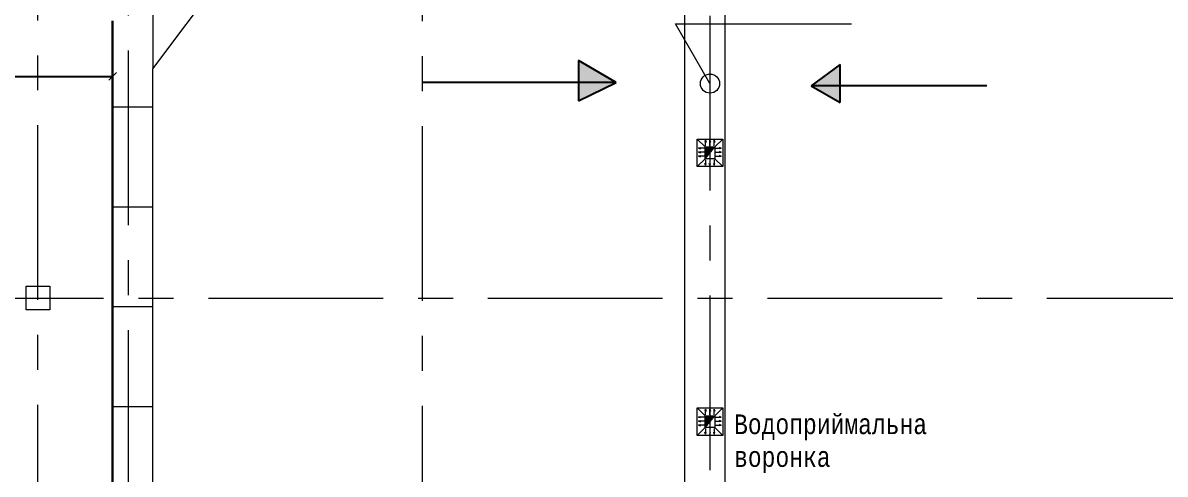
# Model space of a CAD drawing. Header units: millimetres. Extents: x -689206 to 4969298, y -1019800 to 703299.
# Drawn here: x 154687 to 169220, y -724068 to -718328 of the extents above; entities that cross this region are included whole.
import ezdxf

# ---------------------------------------------------------------- set-up
doc = ezdxf.new("R2010")
doc.units = ezdxf.units.MM
doc.linetypes.add('JIS_02_4.0', pattern=[5.5, 4, -1.5])
doc.linetypes.add('осеваяX2', pattern=[101.6, 63.5, -12.7, 12.7, -12.7])
doc.layers.add('кровля', color=211, linetype='Continuous')
doc.layers.add('четотам', color=7, linetype='Continuous')
for name, color, linetype, lineweight in [('РАЗМЕРЫ', 7, 'Continuous', 9), ('сваи', 7, 'JIS_02_4.0', 30), ('стены', 7, 'Continuous', 20)]:
    doc.layers.add(name, color=color, linetype=linetype, lineweight=lineweight)
doc.styles.add('Аннотативный', font='isocteur.ttf', dxfattribs={"width": 0.7, "height": 250})
doc.dimstyles.new('Аннотативный', dxfattribs={"dimscale": 0, "dimtxt": 250, "dimasz": 100, "dimexe": 1.25, "dimexo": 0.625, "dimtad": 1, "dimdec": 0, "dimtxsty": 'Аннотативный', "dimblk": 'ARCHTICK', "dimcen": 2.5, "dimadec": 0, "dimazin": 0, "dimtfac": 1, "dimtdec": 0, "dimtmove": 0, "dimatfit": 3, "dimfxl": 1, "dimarcsym": 0})

# ---------------------------------------------------------------- blocks, each defined once
blk = doc.blocks.new('_ArchTick')
at = {"color": 0, "linetype": 'ByBlock', "const_width": 0.15}
blk.add_lwpolyline([(-0.5, -0.5), (0.5, 0.5)], dxfattribs=at)
blk = doc.blocks.new('*D2672')
at = {"layer": 'Defpoints', "color": 0, "linetype": 'ByBlock', "lineweight": 5, "transparency": 16777216}
for p in [(139560, -719009), (155829, -719009), (155829, -719009)]:
    blk.add_point(p, dxfattribs=at)
at = {"layer": 'РАЗМЕРЫ', "color": 0, "linetype": 'ByBlock', "lineweight": -2, "transparency": 16777216}
for p, q in [((139560, -719009), (155829, -719009)), ((139560, -719010), (139560, -719010)), ((155829, -719010), (155829, -719010))]:
    blk.add_line(p, q, dxfattribs=at)
at = {"layer": 'РАЗМЕРЫ', "color": 0, "linetype": 'ByBlock', "lineweight": -2, "transparency": 16777216, "xscale": 100, "yscale": 100, "zscale": 100, "rotation": 180}
blk.add_blockref('_ArchTick', (139560, -719009), dxfattribs=at)
at = {"layer": 'РАЗМЕРЫ', "color": 0, "linetype": 'ByBlock', "lineweight": -2, "transparency": 16777216, "xscale": 100, "yscale": 100, "zscale": 100}
blk.add_blockref('_ArchTick', (155829, -719009), dxfattribs=at)
at = {"layer": 'РАЗМЕРЫ', "color": 0, "linetype": 'ByBlock', "lineweight": 20, "transparency": 16777216, "insert": (147694, -718883), "char_height": 250, "attachment_point": 5, "style": 'Аннотативный'}
blk.add_mtext('16270', dxfattribs=at)

msp = doc.modelspace()

# ---------------------------------------------------------------- hatches: boundary and pattern name
at = {"layer": 'кровля', "lineweight": 15, "true_color": 0x000000}
h = msp.add_hatch(color=18, dxfattribs=at)
h.dxf.hatch_style = 1
h.paths.add_polyline_path([(163373.8, -719846), (163381.9, -719846), (163373.8, -719822.3)])
h.paths.add_polyline_path([(163365.7, -719846), (163373.8, -719846), (163373.8, -719822.3)])
h = msp.add_hatch(color=18, dxfattribs=at)
h.dxf.hatch_style = 1
h.paths.add_polyline_path([(163484.4, -719822.3), (163476.2, -719846), (163484.4, -719846)])
h.paths.add_polyline_path([(163484.4, -719822.3), (163484.4, -719846), (163492.5, -719846)])
h = msp.add_hatch(color=18, dxfattribs=at)
h.dxf.hatch_style = 1
h.paths.add_polyline_path([(163285.1, -719921.7), (163308.7, -719929.8), (163308.7, -719921.7)])
h.paths.add_polyline_path([(163285.1, -719921.7), (163308.7, -719921.7), (163308.7, -719913.5)])
h = msp.add_hatch(color=18, dxfattribs=at)
h.dxf.hatch_style = 1
h.paths.add_polyline_path([(163285.1, -719972.9), (163308.7, -719981.1), (163308.7, -719972.9)])
h.paths.add_polyline_path([(163285.1, -719972.9), (163308.7, -719972.9), (163308.7, -719964.8)])
h = msp.add_hatch(color=18, dxfattribs=at)
h.dxf.hatch_style = 1
h.paths.add_polyline_path([(163549.4, -719921.7), (163549.4, -719929.8), (163573.1, -719921.7)])
h.paths.add_polyline_path([(163549.4, -719913.5), (163549.4, -719921.7), (163573.1, -719921.7)])
h = msp.add_hatch(color=18, dxfattribs=at)
h.dxf.hatch_style = 1
h.paths.add_polyline_path([(163549.4, -719972.9), (163549.4, -719981.1), (163573.1, -719972.9)])
h.paths.add_polyline_path([(163549.4, -719964.8), (163549.4, -719972.9), (163573.1, -719972.9)])
h = msp.add_hatch(color=18, dxfattribs=at)
h.dxf.hatch_style = 1
h.paths.add_polyline_path([(163308.7, -720024.2), (163308.7, -720016), (163285.1, -720024.2)])
h.paths.add_polyline_path([(163308.7, -720032.3), (163308.7, -720024.2), (163285.1, -720024.2)])
h = msp.add_hatch(color=18, dxfattribs=at)
h.dxf.hatch_style = 1
h.paths.add_polyline_path([(163381.9, -720116.3), (163373.8, -720116.3), (163373.8, -720140)])
h.paths.add_polyline_path([(163373.8, -720116.3), (163365.7, -720116.3), (163373.8, -720140)])
h = msp.add_hatch(color=18, dxfattribs=at)
h.dxf.hatch_style = 1
h.paths.add_polyline_path([(163484.4, -720116.3), (163476.2, -720116.3), (163484.4, -720140)])
h.paths.add_polyline_path([(163492.5, -720116.3), (163484.4, -720116.3), (163484.4, -720140)])
h = msp.add_hatch(color=18, dxfattribs=at)
h.dxf.hatch_style = 1
h.paths.add_polyline_path([(163573.1, -720024.2), (163549.4, -720016), (163549.4, -720024.2)])
h.paths.add_polyline_path([(163573.1, -720024.2), (163549.4, -720024.2), (163549.4, -720032.3)])
h = msp.add_hatch(color=18, dxfattribs=at)
h.dxf.hatch_style = 1
h.paths.add_polyline_path([(163285.1, -723341.7), (163308.7, -723349.8), (163308.7, -723341.7)])
h.paths.add_polyline_path([(163285.1, -723341.7), (163308.7, -723341.7), (163308.7, -723333.5)])
h = msp.add_hatch(color=18, dxfattribs=at)
h.dxf.hatch_style = 1
h.paths.add_polyline_path([(163373.8, -723266), (163381.9, -723266), (163373.8, -723242.3)])
h.paths.add_polyline_path([(163365.7, -723266), (163373.8, -723266), (163373.8, -723242.3)])
h = msp.add_hatch(color=18, dxfattribs=at)
h.dxf.hatch_style = 1
h.paths.add_polyline_path([(163429.1, -723266), (163437.2, -723266), (163429.1, -723242.3)])
h.paths.add_polyline_path([(163420.9, -723266), (163429.1, -723266), (163429.1, -723242.3)])
h = msp.add_hatch(color=18, dxfattribs=at)
h.dxf.hatch_style = 1
h.paths.add_polyline_path([(163484.4, -723242.3), (163476.2, -723266), (163484.4, -723266)])
h.paths.add_polyline_path([(163484.4, -723242.3), (163484.4, -723266), (163492.5, -723266)])
h = msp.add_hatch(color=18, dxfattribs=at)
h.dxf.hatch_style = 1
h.paths.add_polyline_path([(163549.4, -723341.7), (163549.4, -723349.8), (163573.1, -723341.7)])
h.paths.add_polyline_path([(163549.4, -723333.5), (163549.4, -723341.7), (163573.1, -723341.7)])
h = msp.add_hatch(color=18, dxfattribs=at)
h.dxf.hatch_style = 1
h.paths.add_polyline_path([(163285.1, -723392.9), (163308.7, -723401.1), (163308.7, -723392.9)])
h.paths.add_polyline_path([(163285.1, -723392.9), (163308.7, -723392.9), (163308.7, -723384.8)])
h = msp.add_hatch(color=18, dxfattribs=at)
h.dxf.hatch_style = 1
h.paths.add_polyline_path([(163308.7, -723444.2), (163308.7, -723436), (163285.1, -723444.2)])
h.paths.add_polyline_path([(163308.7, -723452.3), (163308.7, -723444.2), (163285.1, -723444.2)])
h = msp.add_hatch(color=18, dxfattribs=at)
h.dxf.hatch_style = 1
h.paths.add_polyline_path([(163549.4, -723392.9), (163549.4, -723401.1), (163573.1, -723392.9)])
h.paths.add_polyline_path([(163549.4, -723384.8), (163549.4, -723392.9), (163573.1, -723392.9)])
h = msp.add_hatch(color=18, dxfattribs=at)
h.dxf.hatch_style = 1
h.paths.add_polyline_path([(163573.1, -723444.2), (163549.4, -723436), (163549.4, -723444.2)])
h.paths.add_polyline_path([(163573.1, -723444.2), (163549.4, -723444.2), (163549.4, -723452.3)])
h = msp.add_hatch(color=18, dxfattribs=at)
h.dxf.hatch_style = 1
h.paths.add_polyline_path([(163381.9, -723536.3), (163373.8, -723536.3), (163373.8, -723560)])
h.paths.add_polyline_path([(163373.8, -723536.3), (163365.7, -723536.3), (163373.8, -723560)])
h = msp.add_hatch(color=18, dxfattribs=at)
h.dxf.hatch_style = 1
h.paths.add_polyline_path([(163437.2, -723536.3), (163429.1, -723536.3), (163429.1, -723560)])
h.paths.add_polyline_path([(163429.1, -723536.3), (163420.9, -723536.3), (163429.1, -723560)])
h = msp.add_hatch(color=18, dxfattribs=at)
h.dxf.hatch_style = 1
h.paths.add_polyline_path([(163484.4, -723536.3), (163476.2, -723536.3), (163484.4, -723560)])
h.paths.add_polyline_path([(163492.5, -723536.3), (163484.4, -723536.3), (163484.4, -723560)])
at = {"layer": 'РАЗМЕРЫ', "lineweight": 20, "ltscale": 150}
h = msp.add_hatch(color=256, dxfattribs=at)
h.dxf.hatch_style = 1
h.paths.add_polyline_path([(163491.6, -719906.1), (163366.6, -719906.1), (163366.6, -720056.1)])
h = msp.add_hatch(color=256, dxfattribs=at)
h.dxf.hatch_style = 1
h.paths.add_polyline_path([(163491.6, -723326.1), (163366.6, -723326.1), (163366.6, -723476.1)])
at = {"layer": 'сваи', "lineweight": 20, "ltscale": 15000}
h = msp.add_hatch(color=256, dxfattribs=at)
h.dxf.hatch_style = 1
h.paths.add_polyline_path([(165289, -712144.2), (165188, -712319), (165521.1, -712587)])
h.paths.add_polyline_path([(165188, -712319), (165091.1, -712487), (165521.1, -712587)])
h.paths.add_polyline_path([(166896.6, -713437), (166592.6, -713437), (166896.6, -713612.5)])
h.paths.add_polyline_path([(166896.6, -713172.1), (166592.6, -713437), (166896.6, -713437)])
h.paths.add_polyline_path([(165084.7, -718858), (164716.3, -719129.8), (165084.7, -719129.8)])
h.paths.add_polyline_path([(165084.7, -719129.8), (164716.3, -719129.8), (165084.7, -719342.5)])
h.paths.add_polyline_path([(161758.2, -718808.7), (161758.2, -719085), (162236.8, -719085)])
h.paths.add_polyline_path([(162236.8, -719085), (161758.2, -719085), (161758.2, -719320.4)])
h.paths.add_polyline_path([(164536.6, -724947), (164232.6, -724947), (164536.6, -725122.5)])
h.paths.add_polyline_path([(164536.6, -724682.1), (164232.6, -724947), (164536.6, -724947)])
h.paths.add_polyline_path([(162069.9, -724719.8), (162069.9, -724895.3), (162373.9, -724895.3)])
h.paths.add_polyline_path([(162373.9, -724895.3), (162069.9, -724895.3), (162069.9, -725160.1)])
h.paths.add_polyline_path([(166896.6, -730002.1), (166592.6, -730267), (166896.6, -730267)])
h.paths.add_polyline_path([(166896.6, -730267), (166592.6, -730267), (166896.6, -730442.5)])
h.paths.add_polyline_path([(165521.1, -731167), (165078.3, -731399.1), (165253.1, -731500)])
h.paths.add_polyline_path([(165521.1, -731167), (165253.1, -731500), (165421.1, -731597)])

# ---------------------------------------------------------------- linework, layer by layer
at = {"layer": 'кровля', "color": 18, "lineweight": 15, "true_color": 0x000000}
for p, q in [((163366.6, -719906.1), (163266.6, -719806.1)), ((163373.8, -719822.3), (163365.7, -719846)), ((163365.7, -719846), (163373.8, -719846)), ((163373.8, -719892.3), (163373.8, -719822.3)), ((163373.8, -719822.3), (163381.9, -719846)), ((163381.9, -719846), (163373.8, -719846)), ((163420.9, -719846), (163429.1, -719846)), ((163429.1, -719892.3), (163429.1, -719822.3)), ((163429.1, -719822.3), (163437.2, -719846)), ((163484.4, -719822.3), (163476.2, -719846)), ((163476.2, -719846), (163484.4, -719846)), ((163484.4, -719892.3), (163484.4, -719822.3)), ((163484.4, -719822.3), (163492.5, -719846)), ((163492.5, -719846), (163484.4, -719846)), ((163491.6, -719906.1), (163591.6, -719806.1)), ((163285.1, -719921.7), (163308.7, -719913.5)), ((163355.1, -719921.7), (163285.1, -719921.7)), ((163285.1, -719921.7), (163308.7, -719929.8)), ((163285.1, -719972.9), (163308.7, -719964.8)), ((163355.1, -719972.9), (163285.1, -719972.9)), ((163285.1, -719972.9), (163308.7, -719981.1)), ((163308.7, -719913.5), (163308.7, -719921.7)), ((163308.7, -719929.8), (163308.7, -719921.7)), ((163308.7, -719964.8), (163308.7, -719972.9)), ((163308.7, -719981.1), (163308.7, -719972.9)), ((163503.1, -719921.7), (163573.1, -719921.7)), ((163503.1, -719972.9), (163573.1, -719972.9)), ((163573.1, -719921.7), (163549.4, -719913.5)), ((163549.4, -719913.5), (163549.4, -719921.7)), ((163573.1, -719921.7), (163549.4, -719929.8)), ((163549.4, -719929.8), (163549.4, -719921.7)), ((163573.1, -719972.9), (163549.4, -719964.8)), ((163549.4, -719964.8), (163549.4, -719972.9)), ((163573.1, -719972.9), (163549.4, -719981.1)), ((163549.4, -719981.1), (163549.4, -719972.9)), ((163366.6, -720056.1), (163266.6, -720156.1)), ((163285.1, -720024.2), (163308.7, -720016)), ((163355.1, -720024.2), (163285.1, -720024.2)), ((163285.1, -720024.2), (163308.7, -720032.3)), ((163308.7, -720016), (163308.7, -720024.2)), ((163308.7, -720032.3), (163308.7, -720024.2)), ((163373.8, -720140), (163365.7, -720116.3)), ((163365.7, -720116.3), (163373.8, -720116.3)), ((163373.8, -720070), (163373.8, -720140)), ((163373.8, -720140), (163381.9, -720116.3)), ((163381.9, -720116.3), (163373.8, -720116.3)), ((163429.1, -720140), (163420.9, -720116.3)), ((163429.1, -720070), (163429.1, -720140)), ((163429.1, -720140), (163437.2, -720116.3)), ((163484.4, -720140), (163476.2, -720116.3)), ((163476.2, -720116.3), (163484.4, -720116.3)), ((163484.4, -720070), (163484.4, -720140)), ((163484.4, -720140), (163492.5, -720116.3)), ((163492.5, -720116.3), (163484.4, -720116.3)), ((163491.6, -720056.1), (163591.6, -720156.1)), ((163503.1, -720024.2), (163573.1, -720024.2)), ((163573.1, -720024.2), (163549.4, -720016)), ((163549.4, -720016), (163549.4, -720024.2)), ((163573.1, -720024.2), (163549.4, -720032.3)), ((163549.4, -720032.3), (163549.4, -720024.2)), ((163366.6, -723326.1), (163266.6, -723226.1)), ((163285.1, -723341.7), (163308.7, -723333.5)), ((163308.7, -723333.5), (163308.7, -723341.7)), ((163373.8, -723242.3), (163365.7, -723266)), ((163365.7, -723266), (163373.8, -723266)), ((163373.8, -723312.3), (163373.8, -723242.3)), ((163373.8, -723242.3), (163381.9, -723266)), ((163381.9, -723266), (163373.8, -723266)), ((163429.1, -723312.3), (163429.1, -723242.3)), ((163429.1, -723242.3), (163437.2, -723266)), ((163437.2, -723266), (163429.1, -723266)), ((163484.4, -723242.3), (163476.2, -723266)), ((163476.2, -723266), (163484.4, -723266)), ((163484.4, -723312.3), (163484.4, -723242.3)), ((163484.4, -723242.3), (163492.5, -723266)), ((163492.5, -723266), (163484.4, -723266)), ((163491.6, -723326.1), (163591.6, -723226.1)), ((163573.1, -723341.7), (163549.4, -723333.5)), ((163549.4, -723333.5), (163549.4, -723341.7)), ((163366.6, -723476.1), (163266.6, -723576.1)), ((163355.1, -723341.7), (163285.1, -723341.7)), ((163285.1, -723341.7), (163308.7, -723349.8)), ((163285.1, -723392.9), (163308.7, -723384.8)), ((163355.1, -723392.9), (163285.1, -723392.9)), ((163285.1, -723392.9), (163308.7, -723401.1)), ((163285.1, -723444.2), (163308.7, -723436)), ((163355.1, -723444.2), (163285.1, -723444.2)), ((163285.1, -723444.2), (163308.7, -723452.3)), ((163308.7, -723349.8), (163308.7, -723341.7)), ((163308.7, -723384.8), (163308.7, -723392.9)), ((163308.7, -723401.1), (163308.7, -723392.9)), ((163308.7, -723436), (163308.7, -723444.2)), ((163308.7, -723452.3), (163308.7, -723444.2)), ((163491.6, -723476.1), (163591.6, -723576.1)), ((163503.1, -723341.7), (163573.1, -723341.7)), ((163503.1, -723392.9), (163573.1, -723392.9)), ((163503.1, -723444.2), (163573.1, -723444.2)), ((163573.1, -723341.7), (163549.4, -723349.8)), ((163549.4, -723349.8), (163549.4, -723341.7)), ((163573.1, -723392.9), (163549.4, -723384.8)), ((163549.4, -723384.8), (163549.4, -723392.9)), ((163573.1, -723392.9), (163549.4, -723401.1)), ((163549.4, -723401.1), (163549.4, -723392.9)), ((163573.1, -723444.2), (163549.4, -723436)), ((163549.4, -723436), (163549.4, -723444.2)), ((163573.1, -723444.2), (163549.4, -723452.3)), ((163549.4, -723452.3), (163549.4, -723444.2)), ((163373.8, -723560), (163365.7, -723536.3)), ((163365.7, -723536.3), (163373.8, -723536.3)), ((163373.8, -723490), (163373.8, -723560)), ((163373.8, -723560), (163381.9, -723536.3)), ((163381.9, -723536.3), (163373.8, -723536.3)), ((163429.1, -723490), (163429.1, -723560)), ((163429.1, -723560), (163437.2, -723536.3)), ((163437.2, -723536.3), (163429.1, -723536.3)), ((163484.4, -723560), (163476.2, -723536.3)), ((163476.2, -723536.3), (163484.4, -723536.3)), ((163484.4, -723490), (163484.4, -723560)), ((163484.4, -723560), (163492.5, -723536.3)), ((163492.5, -723536.3), (163484.4, -723536.3))]:
    msp.add_line(p, q, dxfattribs=at)
for points in [[(163266.6, -719806.1), (163591.6, -719806.1), (163591.6, -720156.1), (163266.6, -720156.1)], [(163366.6, -719906.1), (163491.6, -719906.1), (163491.6, -720056.1), (163366.6, -720056.1)], [(163266.6, -723226.1), (163591.6, -723226.1), (163591.6, -723576.1), (163266.6, -723576.1)], [(163366.6, -723326.1), (163491.6, -723326.1), (163491.6, -723476.1), (163366.6, -723476.1)]]:
    msp.add_lwpolyline(points, close=True, dxfattribs=at)
at = {"layer": 'РАЗМЕРЫ', "linetype": 'осеваяX2', "lineweight": 5, "ltscale": 35}
for p, q in [((154879.1, -750301.3), (154879.1, -700459.9)), ((156028.9, -715123.8), (156028.9, -750301.3))]:
    msp.add_line(p, q, dxfattribs=at)
at = {"layer": 'РАЗМЕРЫ', "lineweight": 20, "ltscale": 150}
for p, q in [((163108.2, -729282.8), (163108.2, -714608.5)), ((163618.1, -714608.5), (163618.1, -729282.8)), ((156338.9, -718128.1), (156338.9, -718908.3)), ((163429.1, -719101.1), (162990.9, -718342.2)), ((162990.9, -718342.2), (165228, -718342.2)), ((155828.6, -719398.1), (156338.9, -719398.1)), ((155828.6, -720668.1), (156338.9, -720668.1)), ((155828.6, -721938.1), (156338.9, -721938.1)), ((155829, -723208.1), (156339.3, -723208.1))]:
    msp.add_line(p, q, dxfattribs=at)
at = {"layer": 'РАЗМЕРЫ', "linetype": 'ByBlock', "lineweight": 20}
for p, q in [((157330.9, -717591.4), (156514.3, -718675.4)), ((156514.3, -718675.4), (156338.9, -718908.3)), ((156338.9, -725425.7), (156338.9, -718908.3))]:
    msp.add_line(p, q, dxfattribs=at)
at = {"layer": 'РАЗМЕРЫ', "lineweight": 25, "ltscale": 150}
for p, q in [((162236.8, -719085), (161758.2, -718808.7)), ((161758.2, -718808.7), (161758.2, -719320.4)), ((165084.7, -718858), (164716.3, -719129.8)), ((165084.7, -719342.5), (165084.7, -718858)), ((162236.8, -719085), (159769.2, -719085)), ((161758.2, -719320.4), (162236.8, -719085)), ((166951, -719129.8), (164716.3, -719129.8)), ((164716.3, -719129.8), (165084.7, -719342.5))]:
    msp.add_line(p, q, dxfattribs=at)
at = {"layer": 'РАЗМЕРЫ', "lineweight": 20, "ltscale": 150}
msp.add_circle((163429.1, -719101.1), 122, dxfattribs=at)
at = {"layer": 'стены', "linetype": 'осеваяX2', "lineweight": 5, "ltscale": 35}
for p, q in [((163429.1, -700459.9), (163429.1, -750301.3)), ((159769.2, -701861.5), (159769.2, -750301.3)), ((114376.4, -721828.9), (181429.1, -721828.9))]:
    msp.add_line(p, q, dxfattribs=at)
at = {"layer": 'стены', "lineweight": 30}
msp.add_line((155828.9, -718302.6), (155828.9, -728973.6), dxfattribs=at)
at = {"layer": 'стены', "lineweight": 20}
msp.add_lwpolyline([(154729.1, -721678.9), (155029.1, -721678.9), (155029.1, -721978.9), (154729.1, -721978.9)], close=True, dxfattribs=at)
at = {"layer": 'четотам', "color": 18, "lineweight": 15, "true_color": 0x000000}
for points in [[(163366.6, -720056.1), (163366.6, -719906.1), (163491.6, -719906.1), (163491.6, -720056.1), (163366.6, -720056.1), (163491.6, -719906.1)], [(163366.6, -720056.1), (163366.6, -719906.1), (163491.6, -719906.1), (163491.6, -720056.1), (163366.6, -720056.1), (163491.6, -719906.1)], [(163366.6, -723476.1), (163366.6, -723326.1), (163491.6, -723326.1), (163491.6, -723476.1), (163366.6, -723476.1), (163491.6, -723326.1)], [(163366.6, -723476.1), (163366.6, -723326.1), (163491.6, -723326.1), (163491.6, -723476.1), (163366.6, -723476.1), (163491.6, -723326.1)]]:
    msp.add_lwpolyline(points, dxfattribs=at)

# ---------------------------------------------------------------- texts
at = {"layer": 'РАЗМЕРЫ', "lineweight": 20, "ltscale": 150, "insert": (163736, -723309.3), "char_height": 250, "width": 850, "attachment_point": 1, "style": 'Аннотативный'}
msp.add_mtext('Водоприймальна воронка', dxfattribs=at)

# ---------------------------------------------------------------- dimensions: what is measured, and where the dimension line sits
at = {"layer": 'РАЗМЕРЫ', "linetype": 'ByBlock', "lineweight": 20}
dim = msp.add_linear_dim(base=(155828.9, -719008.9), p1=(139560, -719008.9), p2=(155828.9, -719008.9), text='16270', dimstyle='Аннотативный', dxfattribs=at)
dim.commit()
dim.dimension.update_dxf_attribs({"geometry": '*D2672', "text_midpoint": (147694.4, -718883.3)})

doc.saveas('drawing.dxf')
